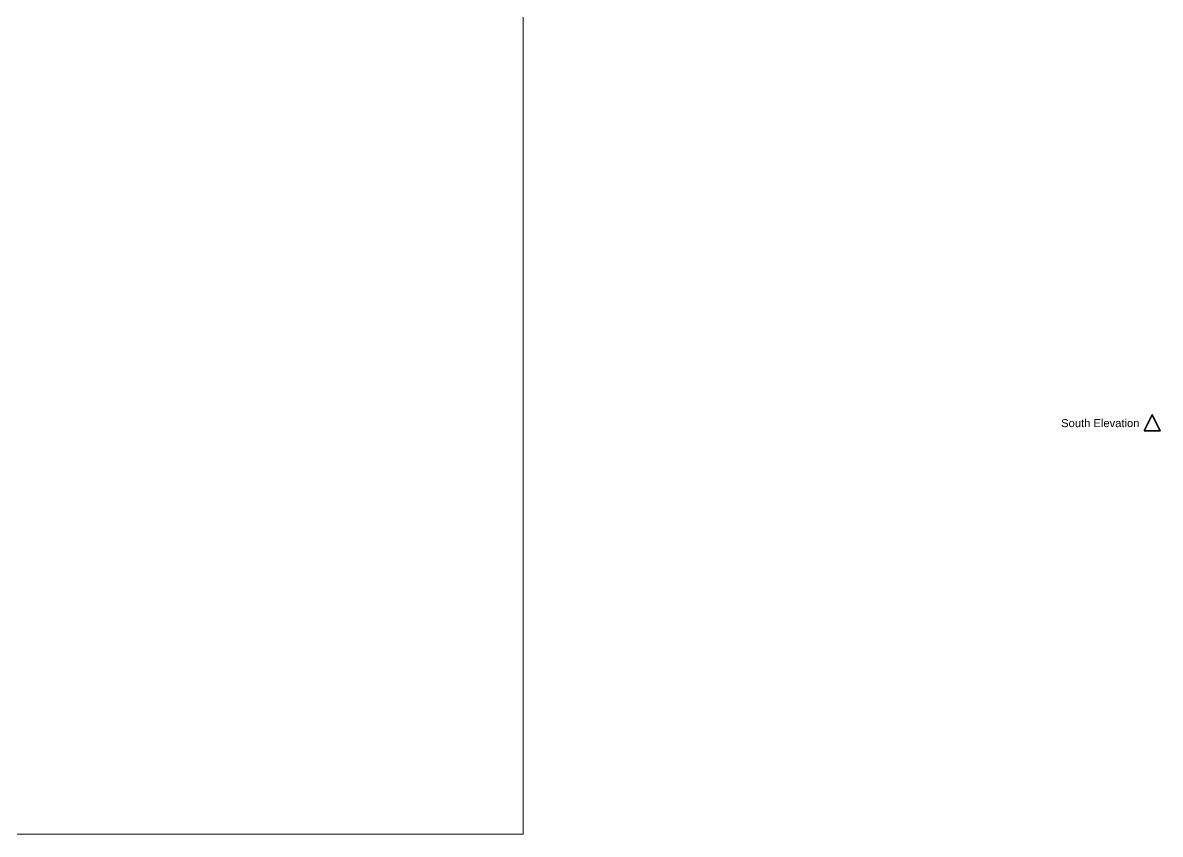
# Model space of a CAD drawing. Header units: millimetres. Extents: x -100675 to 28000, y -21133 to 42228.
# Drawn here: x -31330 to 11300, y -21133 to 9301 of the extents above; entities that cross this region are included whole.
import ezdxf

# ---------------------------------------------------------------- set-up
doc = ezdxf.new("R2010")
doc.units = ezdxf.units.MM
doc.header["$MEASUREMENT"] = 0
doc.linetypes.add('Wipeout_Contour', pattern=[1000, 0, -1000])
doc.layers.add('Marker - Elevation', color=7, linetype='Continuous')
doc.layers.add('New_Structural - Bearing', color=7, linetype='Continuous')
doc.layers.add('Marker - Elevation_Pen_No__25', color=7, linetype='Continuous', lineweight=35, true_color=0x40a5ff)
doc.layers.add('New_Structural - Bearing_Pen_No__89', color=7, linetype='Continuous', lineweight=20, true_color=0x71cebe)
doc.layers.add('Marker - Elevation_Pen_No__6', color=5, linetype='Continuous', lineweight=35)
doc.styles.add('GENERATED_STYLE_1', font='arial.ttf')

# ---------------------------------------------------------------- blocks, each defined once
blk = doc.blocks.new('Slab_2', base_point=(-100675, -21133))
at = {"layer": 'New_Structural - Bearing_Pen_No__89', "color": 123, "linetype": 'Continuous', "lineweight": 20, "true_color": 0x71cebe, "flags": 128}
blk.add_lwpolyline([(-100675, -21133), (-12576, -21133), (-12576, 42228), (-100675, 42228)], close=True, dxfattribs=at)
blk = doc.blocks.new('Elevation_2', base_point=(-1000, -6000))
at = {"color": 254, "linetype": 'Wipeout_Contour', "lineweight": 0, "ltscale": 37315.797952}
blk.add_wipeout([(10700, -6000), (11300, -6000), (11000, -5400)], dxfattribs=at).dxf.layer = 'Marker - Elevation'
at = {"layer": 'Marker - Elevation_Pen_No__25', "color": 161, "linetype": 'Continuous', "lineweight": 35, "true_color": 0x40a5ff, "flags": 128}
blk.add_lwpolyline([(10700, -6000), (11300, -6000), (11000, -5400)], close=True, dxfattribs=at)
at = {"layer": 'Marker - Elevation_Pen_No__6', "color": 5, "lineweight": 35, "insert": (10520, -5868), "char_height": 300, "attachment_point": 9, "style": 'GENERATED_STYLE_1'}
blk.add_mtext('\\A1;{\\pqr;\\pt0;\\fArial|b0|i0|c0|p34; South Elevation}', dxfattribs=at)

msp = doc.modelspace()

# ---------------------------------------------------------------- block references
at = {"layer": 'Marker - Elevation', "color": 151, "lineweight": 20, "true_color": 0x80c2ff}
msp.add_blockref('Elevation_2', (-1000, -6000), dxfattribs=at)
at = {"layer": 'New_Structural - Bearing', "color": 123, "linetype": 'Continuous', "lineweight": 20, "true_color": 0x71cebe}
msp.add_blockref('Slab_2', (-100675, -21133), dxfattribs=at)

doc.saveas('drawing.dxf')
